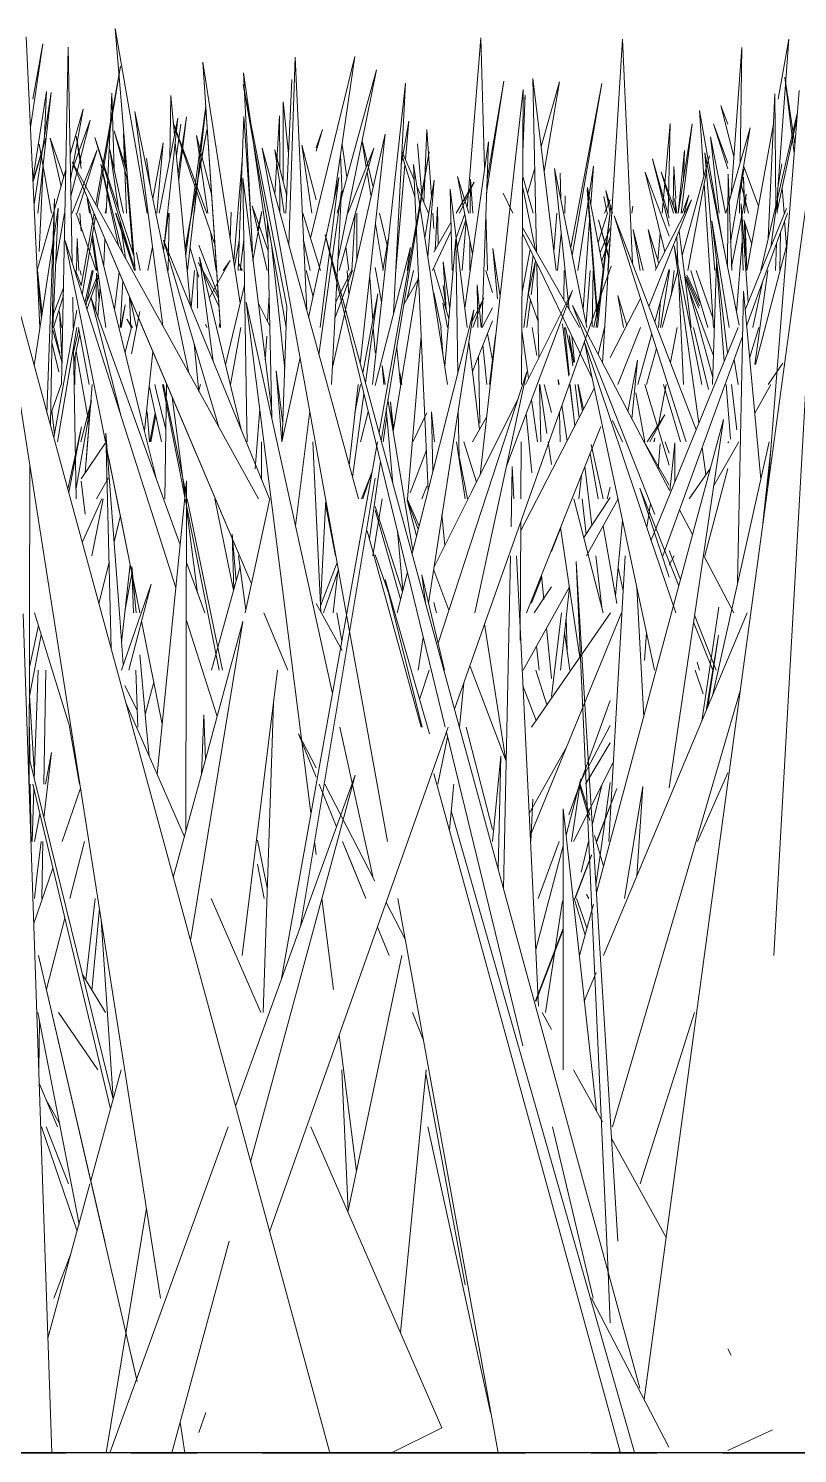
# Model space of a CAD drawing. Header units: millimetres. Extents: x -10020 to 20888, y -4665 to 12339.
# Drawn here: x 1360.2 to 1397.3, y 3048 to 3116.8 of the extents above; entities that cross this region are included whole.
import ezdxf

# ---------------------------------------------------------------- set-up
doc = ezdxf.new("R2010")
doc.units = ezdxf.units.MM
doc.linetypes.add('Grid Line 1_2_', pattern=[22.225, 12.7, -3.175, 3.175, -3.175])
doc.layers.add('G-IMPT', color=8, linetype='Continuous', lineweight=9)

# ---------------------------------------------------------------- blocks, each defined once
blk = doc.blocks.new('Grass Array - 25_dwg-V18-West')
at = {"layer": 'G-IMPT'}
for p in [(1367.763, 3106.206), (1367.769, 3106.132)]:
    blk.add_line(p, (1368.805, 3111.919), dxfattribs=at)
blk = doc.blocks.new('Grass Array - 25_dwg-V19-West')
at = {"layer": 'G-IMPT'}
for p, q in [((1365.93, 3107.901), (1364.381, 3116.831)), ((1365.353, 3105.142), (1364.381, 3116.831)), ((1360.746, 3102.383), (1360.089, 3116.428)), ((1361.795, 3099.624), (1362.115, 3115.928)), ((1362.299, 3105.501), (1362.115, 3115.928)), ((1387.923, 3100.667), (1388.886, 3116.317)), ((1389.366, 3105.484), (1388.886, 3116.317)), ((1368.612, 3115.196), (1370.423, 3103.566)), ((1368.612, 3115.196), (1369.407, 3103.251)), ((1369.465, 3102.383), (1368.612, 3115.196)), ((1372.771, 3106.353), (1373.078, 3115.448)), ((1373.642, 3103.181), (1373.078, 3115.448)), ((1373.822, 3106.7), (1375.952, 3115.482)), ((1374.964, 3108.627), (1375.952, 3115.482)), ((1363.442, 3108.335), (1364.641, 3115.006)), ((1363.505, 3108.221), (1364.641, 3115.006)), ((1377.003, 3114.84), (1375.098, 3107.901)), ((1377.003, 3114.84), (1375.143, 3105.617)), ((1370.561, 3114.119), (1372.638, 3102.389)), ((1370.561, 3114.119), (1372.667, 3103.392)), ((1372.667, 3103.392), (1370.561, 3114.119)), ((1372.916, 3114.365), (1372.631, 3107.901)), ((1377.112, 3102.407), (1378.398, 3114.186)), ((1377.828, 3103.055), (1378.398, 3114.186)), ((1382.781, 3102.168), (1384.094, 3113.884)), ((1384.016, 3099.624), (1384.094, 3113.884)), ((1385.68, 3105.142), (1384.559, 3114.409)), ((1384.741, 3106.013), (1384.559, 3114.409)), ((1386.387, 3106.247), (1387.888, 3114.165)), ((1386.464, 3105.866), (1387.888, 3114.165)), ((1389.94, 3050.579), (1398.577, 3114.378)), ((1395.906, 3094.647), (1397.421, 3113.84)), ((1367.024, 3110.538), (1367.07, 3113.585)), ((1367.248, 3111.681), (1367.07, 3113.585)), ((1384.077, 3110.856), (1384.187, 3113.605)), ((1384.164, 3113.419), (1384.187, 3113.605)), ((1395.925, 3106.692), (1396.254, 3113.681)), ((1396.293, 3108.268), (1396.254, 3113.681)), ((1365.338, 3112.817), (1366.683, 3102.464)), ((1365.338, 3112.817), (1367.703, 3101.327)), ((1366.506, 3107.901), (1367.41, 3112.505)), ((1366.723, 3106.09), (1367.41, 3112.505)), ((1367.422, 3109.829), (1367.824, 3112.564)), ((1367.45, 3109.538), (1367.824, 3112.564)), ((1393.788, 3106.185), (1392.609, 3112.875)), ((1392.814, 3109.683), (1392.609, 3112.875)), ((1395.563, 3105.142), (1397.332, 3112.716)), ((1396.365, 3108.005), (1397.319, 3112.55)), ((1368.814, 3107.901), (1367.196, 3112.241)), ((1369.198, 3106.391), (1367.198, 3112.217)), ((1367.763, 3106.206), (1368.805, 3111.919)), ((1367.769, 3106.132), (1368.805, 3111.919)), ((1374.891, 3100.532), (1377.427, 3111.72)), ((1376.223, 3100.624), (1377.427, 3111.72)), ((1391.585, 3107.901), (1392.26, 3112.222)), ((1391.725, 3107.901), (1392.26, 3112.222)), ((1393.883, 3107.901), (1395.063, 3112.037)), ((1394.113, 3106.499), (1395.063, 3112.037)), ((1362.733, 3110.316), (1362.489, 3111.634)), ((1362.733, 3110.072), (1362.489, 3111.634)), ((1368.024, 3103.418), (1367.283, 3111.316)), ((1374.534, 3099.929), (1371.481, 3111.055)), ((1377.536, 3077.552), (1371.481, 3111.055)), ((1375.2, 3105.142), (1376.877, 3111.043)), ((1375.613, 3107.901), (1376.877, 3111.043)), ((1381.264, 3103.32), (1382.41, 3111.362)), ((1382.092, 3102.383), (1382.41, 3111.362)), ((1362.31, 3110.385), (1371.297, 3094.106)), ((1362.31, 3110.385), (1367.128, 3099.029)), ((1370.961, 3089.997), (1362.31, 3110.385)), ((1366.094, 3109.143), (1365.902, 3110.541)), ((1372.097, 3110.962), (1372.669, 3108.758)), ((1372.097, 3110.962), (1372.547, 3107.901)), ((1372.547, 3107.901), (1372.097, 3110.962)), ((1377.127, 3097.308), (1379.551, 3110.868)), ((1377.73, 3099.9), (1379.551, 3110.868)), ((1391.136, 3107.271), (1390.344, 3110.54)), ((1391.136, 3107.658), (1390.344, 3110.54)), ((1391.765, 3105.861), (1393.085, 3110.67)), ((1394.517, 3102.5), (1392.868, 3110.828)), ((1393.341, 3105.142), (1392.868, 3110.828)), ((1364.731, 3106), (1363.68, 3110.281)), ((1364.543, 3106.341), (1363.68, 3110.281)), ((1373.727, 3102.87), (1375.179, 3109.625)), ((1374.28, 3102.383), (1375.179, 3109.625)), ((1380.439, 3099.624), (1378.794, 3110.255)), ((1379.294, 3099.088), (1378.794, 3110.255)), ((1381.459, 3107.901), (1380.922, 3109.678)), ((1381.636, 3105.931), (1380.922, 3109.678)), ((1384.576, 3107.901), (1384.071, 3109.68)), ((1387.171, 3102.383), (1385.611, 3110.066)), ((1386.306, 3103.259), (1385.611, 3110.066)), ((1389.984, 3109.894), (1391.136, 3106.794)), ((1389.984, 3109.894), (1390.933, 3106.044)), ((1389.984, 3109.894), (1390.933, 3106.044)), ((1391.356, 3107.901), (1390.753, 3109.904)), ((1391.463, 3107.901), (1390.753, 3109.904)), ((1391.329, 3108.28), (1391.363, 3110.169)), ((1391.46, 3108.618), (1391.363, 3110.169)), ((1392.043, 3105.142), (1392.944, 3109.92)), ((1393.963, 3105.3), (1393.991, 3109.789)), ((1394.163, 3105.142), (1393.991, 3109.789)), ((1361.096, 3098.241), (1358.164, 3109.035)), ((1366.573, 3055.48), (1358.164, 3109.035)), ((1371.941, 3098.33), (1370.542, 3109.61)), ((1370.728, 3098.508), (1370.542, 3109.61)), ((1374.224, 3101.058), (1375.315, 3108.969)), ((1374.836, 3099.624), (1375.315, 3108.969)), ((1379.341, 3106.722), (1379.796, 3109.5)), ((1379.485, 3105.792), (1379.796, 3109.5)), ((1381.379, 3102.383), (1380.558, 3109.069)), ((1380.659, 3105.142), (1380.558, 3109.069)), ((1380.851, 3107.901), (1381.717, 3109.413)), ((1381.007, 3107.901), (1381.717, 3109.413)), ((1384.684, 3106.114), (1384.068, 3109.135)), ((1388.413, 3107.901), (1388.085, 3109.007)), ((1388.286, 3107.901), (1388.085, 3109.007)), ((1393.284, 3102.383), (1392.836, 3109.348)), ((1396.694, 3107.901), (1396.601, 3109.131)), ((1361.084, 3098.241), (1361.444, 3108.6)), ((1361.249, 3097.68), (1361.444, 3108.6)), ((1365.675, 3097.875), (1363.035, 3108.609)), ((1363.137, 3107.901), (1363.035, 3108.609)), ((1371.765, 3106.091), (1370.999, 3108.268)), ((1371.725, 3105.142), (1370.999, 3108.268)), ((1383.584, 3107.901), (1383.117, 3108.872)), ((1386.11, 3107.901), (1386.122, 3108.739)), ((1388.324, 3108.254), (1387.613, 3102.383)), ((1387.613, 3102.383), (1388.324, 3108.254)), ((1388.324, 3108.254), (1387.686, 3102.383)), ((1389.342, 3107.901), (1389.384, 3108.252)), ((1390.167, 3103.399), (1392.225, 3108.548)), ((1390.467, 3105.142), (1392.225, 3108.548)), ((1391.421, 3108.618), (1391.51, 3107.901)), ((1391.421, 3108.618), (1391.453, 3107.901)), ((1391.763, 3107.901), (1392.1, 3108.776)), ((1391.865, 3107.901), (1392.1, 3108.776)), ((1394.157, 3105.327), (1394.857, 3108.829)), ((1394.964, 3103.592), (1394.625, 3108.361)), ((1394.713, 3105.142), (1394.625, 3108.361)), ((1394.783, 3107.901), (1394.857, 3108.829)), ((1396.057, 3106.267), (1396.383, 3108.637)), ((1396.362, 3107.901), (1396.383, 3108.637)), ((1361.362, 3102.383), (1361.627, 3108.152)), ((1361.411, 3106.726), (1361.627, 3108.152)), ((1362.733, 3104.39), (1363.364, 3107.901)), ((1362.791, 3103.962), (1363.426, 3107.754)), ((1363.899, 3107.901), (1363.965, 3108.193)), ((1363.904, 3107.901), (1363.965, 3108.193)), ((1365.314, 3105.142), (1364.398, 3107.901)), ((1365.347, 3105.214), (1364.414, 3107.901)), ((1366.942, 3105.142), (1366.984, 3107.901)), ((1371.038, 3105.609), (1371.469, 3107.982)), ((1371.254, 3107.075), (1371.469, 3107.982)), ((1373.449, 3107.901), (1374.307, 3105.142)), ((1375.813, 3105.142), (1375.967, 3107.839)), ((1376.056, 3105.671), (1376.059, 3107.901)), ((1391.921, 3097.01), (1388.488, 3107.771)), ((1392.452, 3097.445), (1388.488, 3107.771)), ((1396.817, 3108.127), (1394.818, 3103.235)), ((1396.854, 3107.901), (1394.887, 3102.489)), ((1363.934, 3102.383), (1363.282, 3106.895)), ((1371.949, 3097.984), (1371.733, 3107.5)), ((1380.322, 3083.07), (1374.519, 3106.876)), ((1374.519, 3106.876), (1377.446, 3096.144)), ((1379.71, 3105.142), (1380.61, 3107.056)), ((1379.775, 3106.021), (1380.599, 3107.461)), ((1387.419, 3099.933), (1384.056, 3106.922)), ((1386.803, 3102.383), (1384.057, 3107.217)), ((1385.748, 3105.142), (1385.933, 3106.917)), ((1389.887, 3105.142), (1389.411, 3107.11)), ((1389.749, 3105.142), (1389.411, 3107.11)), ((1390.128, 3107.113), (1390.64, 3105.478)), ((1390.128, 3107.113), (1390.507, 3105.22)), ((1391.619, 3107.032), (1392.198, 3102.383)), ((1394.034, 3102.383), (1393.203, 3107.531)), ((1393.967, 3101.153), (1393.203, 3107.531)), ((1396.482, 3105.142), (1396.519, 3106.98)), ((1396.816, 3106.303), (1396.722, 3107.538)), ((1360.472, 3100.541), (1361.37, 3106.457)), ((1361.958, 3106.57), (1367.313, 3089.809)), ((1361.958, 3106.57), (1363.909, 3096.865)), ((1363.909, 3096.865), (1361.958, 3106.57)), ((1363.502, 3105.142), (1363.254, 3106.728)), ((1365.964, 3105.142), (1366.187, 3106.28)), ((1369.388, 3097.565), (1366.72, 3106.602)), ((1370.937, 3096.308), (1366.72, 3106.602)), ((1372.57, 3100.389), (1371.93, 3106.388)), ((1373.484, 3106.603), (1373.799, 3105.142)), ((1375.523, 3106.276), (1375.668, 3105.142)), ((1375.668, 3105.142), (1375.523, 3106.276)), ((1376.935, 3099.579), (1378.649, 3106.25)), ((1378.493, 3105.142), (1378.649, 3106.25)), ((1380.298, 3100.537), (1380.841, 3106.671)), ((1380.932, 3100.182), (1380.841, 3106.671)), ((1392.719, 3099.624), (1391.392, 3106.335)), ((1392.578, 3097.753), (1391.392, 3106.335)), ((1391.505, 3106.748), (1391.563, 3105.466)), ((1394.397, 3103.109), (1394.674, 3106.556)), ((1395.305, 3100.602), (1396.817, 3106.308)), ((1396.284, 3105.142), (1396.32, 3106.433)), ((1365.581, 3105.142), (1365.411, 3105.999)), ((1365.588, 3105.142), (1365.411, 3105.999)), ((1370.466, 3097.459), (1368.461, 3105.785)), ((1369.119, 3100.747), (1368.461, 3105.785)), ((1368.931, 3103.833), (1369.933, 3105.622)), ((1369.605, 3105.142), (1369.933, 3105.622)), ((1393.24, 3099.624), (1393.434, 3105.523)), ((1393.806, 3100.758), (1393.434, 3105.523)), ((1360.618, 3105.142), (1360.818, 3102.819)), ((1360.634, 3105.142), (1360.849, 3103.029)), ((1362.916, 3103.57), (1363.273, 3105.142)), ((1362.959, 3103.436), (1363.32, 3105.142)), ((1362.984, 3103.557), (1363.535, 3104.928)), ((1363.018, 3103.25), (1363.555, 3104.801)), ((1370.518, 3105.142), (1370.365, 3105.453)), ((1370.484, 3105.142), (1370.365, 3105.453)), ((1373.606, 3105.142), (1373.939, 3103.857)), ((1375.014, 3102.87), (1375.843, 3105.142)), ((1375.04, 3103.605), (1375.804, 3105.142)), ((1375.593, 3105.142), (1375.673, 3103.982)), ((1377.245, 3103.623), (1376.935, 3105.288)), ((1377.807, 3097.351), (1379.036, 3104.859)), ((1380.498, 3102.8), (1379.775, 3105.21)), ((1388.336, 3105.341), (1380.772, 3083.941)), ((1382.615, 3104.076), (1382.293, 3105.142)), ((1384.851, 3100.936), (1384.753, 3105.473)), ((1386.051, 3103.707), (1386.072, 3105.142)), ((1390.451, 3102.658), (1391.136, 3105.199)), ((1390.722, 3102.383), (1391.154, 3105.142)), ((1390.81, 3102.383), (1391.567, 3105.142)), ((1391.232, 3103.92), (1391.383, 3105.142)), ((1391.588, 3104.911), (1391.827, 3099.624)), ((1393.251, 3099.962), (1391.877, 3104.963)), ((1393.016, 3102.383), (1392.186, 3105.142)), ((1393.253, 3102.853), (1392.442, 3105.142)), ((1395.278, 3100.602), (1395.902, 3105.142)), ((1363.653, 3104.326), (1363.54, 3102.917)), ((1363.54, 3102.917), (1363.653, 3104.326)), ((1369.715, 3100.577), (1370.629, 3104.435)), ((1376.824, 3102.724), (1376.676, 3104.796)), ((1378.327, 3103.493), (1379.007, 3104.68)), ((1382.065, 3102.383), (1381.863, 3104.452)), ((1381.905, 3102.383), (1381.863, 3104.452)), ((1383.288, 3095.681), (1386.465, 3104.163)), ((1384.195, 3099.624), (1386.465, 3104.163)), ((1392.574, 3103.313), (1391.963, 3104.719)), ((1392.046, 3104.345), (1393.285, 3101.012)), ((1394.449, 3090.035), (1394.733, 3104.145)), ((1395.575, 3095.06), (1394.733, 3104.145)), ((1395.184, 3102.383), (1395.644, 3104.571)), ((1362.328, 3103.855), (1362.354, 3102.383)), ((1366.733, 3094.06), (1363.202, 3103.854)), ((1364.651, 3098.141), (1363.202, 3103.854)), ((1365.409, 3102.383), (1365.093, 3103.825)), ((1372.88, 3093.751), (1370.71, 3103.614)), ((1373.84, 3078.924), (1370.71, 3103.614)), ((1371.847, 3102.453), (1371.29, 3103.581)), ((1376.339, 3100.199), (1377.07, 3104.008)), ((1376.474, 3099.703), (1377.07, 3104.008)), ((1380.136, 3102.383), (1379.775, 3104.059)), ((1380.433, 3102.383), (1380.209, 3103.553)), ((1381.613, 3102.644), (1382.194, 3103.819)), ((1381.652, 3102.383), (1382.194, 3103.819)), ((1391.136, 3094.546), (1386.466, 3103.443)), ((1390.453, 3093.339), (1386.466, 3103.443)), ((1387.497, 3102.383), (1387.778, 3103.762)), ((1388.296, 3100.935), (1389.762, 3103.777)), ((1389.095, 3102.484), (1388.657, 3103.935)), ((1388.943, 3102.383), (1388.657, 3103.935)), ((1390.626, 3102.383), (1390.724, 3103.672)), ((1362.524, 3103.228), (1361.416, 3097.065)), ((1361.815, 3100.652), (1361.685, 3103.153)), ((1361.784, 3102.383), (1361.685, 3103.153)), ((1365.171, 3101.107), (1365.573, 3103.155)), ((1369.465, 3102.383), (1369.407, 3103.251)), ((1372.671, 3103.392), (1372.454, 3096.947)), ((1378.723, 3091.456), (1381.704, 3103.231)), ((1380.183, 3093.353), (1381.704, 3103.231)), ((1382.111, 3102.383), (1382.615, 3103.325)), ((1361.602, 3096.865), (1362.526, 3102.383)), ((1362.375, 3101.188), (1362.63, 3102.31)), ((1362.383, 3100.717), (1362.672, 3102.081)), ((1362.616, 3102.383), (1363.123, 3099.624)), ((1363.123, 3099.624), (1362.616, 3102.383)), ((1365.166, 3102.383), (1364.859, 3101.195)), ((1368.811, 3102.383), (1368.751, 3102.523)), ((1368.822, 3102.383), (1368.751, 3102.523)), ((1369.953, 3099.624), (1370.453, 3102.383)), ((1377.112, 3102.407), (1376.808, 3099.624)), ((1376.935, 3101.172), (1376.848, 3102.383)), ((1381.64, 3100.255), (1382.615, 3102.706)), ((1382.781, 3102.168), (1382.006, 3095.247)), ((1382.613, 3100.806), (1382.369, 3102.086)), ((1384.353, 3099.94), (1384.03, 3102.229)), ((1385.992, 3102.558), (1386.298, 3100.031)), ((1386.319, 3100.088), (1386.079, 3102.383)), ((1386.412, 3101.147), (1386.142, 3102.383)), ((1387.712, 3101.07), (1388.017, 3102.383)), ((1388.658, 3099.624), (1389.76, 3102.383)), ((1389.633, 3099.624), (1390.299, 3102.094)), ((1391.204, 3100.696), (1391.522, 3102.383)), ((1393.045, 3099.392), (1392.32, 3102.383)), ((1394.47, 3102.383), (1393.384, 3099.726)), ((1395.479, 3102.383), (1395.043, 3100.954)), ((1397.917, 3102.642), (1396.195, 3072.034)), ((1362.371, 3101.454), (1362.5, 3094.106)), ((1368.194, 3101.607), (1368.414, 3099.273)), ((1378.885, 3098.643), (1379.165, 3101.978)), ((1381.984, 3097.459), (1381.465, 3101.682)), ((1382.335, 3099.624), (1382.148, 3101.532)), ((1382.758, 3101.99), (1382.467, 3099.624)), ((1386.545, 3100.675), (1386.309, 3102)), ((1386.487, 3100.525), (1386.309, 3102)), ((1386.564, 3100.726), (1386.437, 3101.973)), ((1390.231, 3092.242), (1387.048, 3101.669)), ((1390.433, 3085.829), (1387.048, 3101.669)), ((1390.052, 3099.624), (1390.531, 3101.368)), ((1394.689, 3101.944), (1390.838, 3091.347)), ((1365.791, 3097.402), (1366.2, 3101.216)), ((1367.936, 3100.194), (1367.703, 3101.327)), ((1372.437, 3096.865), (1373.311, 3100.931)), ((1381.998, 3097.762), (1381.933, 3100.991)), ((1389.152, 3098.327), (1389.608, 3100.804)), ((1389.344, 3097.961), (1389.608, 3100.804)), ((1394.48, 3099.624), (1394.285, 3100.832)), ((1372.481, 3097.752), (1372.155, 3100.288)), ((1372.438, 3096.87), (1372.155, 3100.288)), ((1377.275, 3100.548), (1377.36, 3099.624)), ((1377.275, 3100.548), (1377.429, 3099.624)), ((1377.429, 3099.624), (1377.275, 3100.548)), ((1381.268, 3091.069), (1384.271, 3100.233)), ((1381.755, 3088.588), (1384.271, 3100.233)), ((1395.924, 3099.624), (1396.636, 3100.655)), ((1361.257, 3098.155), (1361.765, 3099.624)), ((1362.931, 3095.365), (1363.275, 3099.624)), ((1363.275, 3099.624), (1362.976, 3095.915)), ((1366.617, 3096.865), (1366.024, 3099.574)), ((1366.416, 3099.136), (1366.296, 3099.624)), ((1367.487, 3095.504), (1366.672, 3099.624)), ((1367.781, 3094.48), (1366.723, 3099.624)), ((1366.776, 3094.106), (1366.859, 3099.624)), ((1374.534, 3099.929), (1376.132, 3094.106)), ((1375.691, 3095.715), (1376.115, 3099.624)), ((1375.966, 3098.258), (1376.229, 3099.624)), ((1377.73, 3099.9), (1377.235, 3096.914)), ((1383.977, 3092.566), (1387.524, 3099.44)), ((1384.939, 3096.865), (1384.88, 3099.624)), ((1385.235, 3097.263), (1384.889, 3099.624)), ((1385.456, 3098.279), (1385.108, 3099.624)), ((1385.786, 3099.867), (1385.821, 3099.624)), ((1385.786, 3099.867), (1385.794, 3099.624)), ((1385.786, 3099.867), (1385.794, 3099.624)), ((1386.347, 3099.624), (1386.506, 3098.307)), ((1386.579, 3097.608), (1386.368, 3099.624)), ((1386.789, 3098.016), (1386.596, 3099.624)), ((1386.959, 3098.345), (1386.732, 3099.624)), ((1387.005, 3098.434), (1386.745, 3099.624)), ((1391.136, 3095.732), (1389.96, 3099.624)), ((1390.261, 3092.081), (1393.384, 3099.726)), ((1390.601, 3097.501), (1391.002, 3099.624)), ((1391.272, 3098.278), (1390.872, 3099.624)), ((1394.101, 3096.985), (1393.894, 3099.624)), ((1394.412, 3097.436), (1394.15, 3099.624)), ((1395.279, 3098.248), (1396.055, 3099.624)), ((1362.491, 3094.618), (1363.244, 3098.855)), ((1362.715, 3096.865), (1363.244, 3098.855)), ((1366.416, 3099.136), (1366.827, 3097.462)), ((1370.961, 3089.997), (1367.128, 3099.029)), ((1367.13, 3099.024), (1367.755, 3094.218)), ((1375.845, 3095.154), (1376.399, 3099.161)), ((1377.549, 3098.9), (1378.762, 3091.612)), ((1378.762, 3091.612), (1377.549, 3098.9)), ((1377.831, 3097.499), (1377.675, 3098.797)), ((1377.758, 3097.647), (1377.675, 3098.797)), ((1378.885, 3098.643), (1378.505, 3094.106)), ((1379.294, 3099.088), (1379.499, 3094.521)), ((1381.591, 3094.418), (1383.839, 3098.913)), ((1384.786, 3096.865), (1384.498, 3098.911)), ((1385.964, 3098.629), (1386.213, 3096.898)), ((1389.961, 3096.865), (1389.526, 3099.226)), ((1361.096, 3098.241), (1374.744, 3048)), ((1361.326, 3098.353), (1361.442, 3097.21)), ((1366.042, 3096.865), (1365.922, 3098.304)), ((1366.312, 3098.259), (1366.058, 3096.865)), ((1366.11, 3096.865), (1366.338, 3098.139)), ((1370.728, 3098.508), (1370.756, 3096.865)), ((1371.139, 3095.552), (1371.363, 3098.46)), ((1373.09, 3092.799), (1373.778, 3098.342)), ((1376.237, 3096.865), (1376.608, 3098.307)), ((1377.325, 3096.865), (1377.5, 3098.105)), ((1377.468, 3098.453), (1377.801, 3094.836)), ((1378.755, 3096.865), (1379.443, 3098.256)), ((1379.802, 3096.865), (1379.657, 3098.301)), ((1379.732, 3095.441), (1379.657, 3098.301)), ((1380.99, 3096.074), (1380.957, 3098.383)), ((1381.649, 3096.865), (1382.32, 3098.057)), ((1384.506, 3095.366), (1384.235, 3098.21)), ((1385.838, 3098.272), (1385.884, 3096.865)), ((1385.838, 3098.272), (1385.884, 3096.865)), ((1390.079, 3096.865), (1390.936, 3098.165)), ((1390.214, 3096.865), (1390.936, 3098.165)), ((1391.136, 3080.131), (1393.766, 3097.931)), ((1391.272, 3098.278), (1391.691, 3096.865)), ((1391.419, 3089.187), (1393.766, 3097.931)), ((1362.747, 3097.582), (1362.095, 3094.563)), ((1362.095, 3094.563), (1362.747, 3097.582)), ((1362.747, 3097.582), (1362.136, 3094.413)), ((1364.605, 3088.347), (1363.935, 3097.278)), ((1364.184, 3086.873), (1363.935, 3097.278)), ((1365.675, 3097.875), (1366.356, 3095.105)), ((1387.845, 3097.592), (1384.246, 3088.588)), ((1388.402, 3097.891), (1388.895, 3096.865)), ((1362.733, 3095.074), (1363.92, 3096.813)), ((1371.456, 3095.042), (1371.452, 3096.865)), ((1372.395, 3070.841), (1377.048, 3096.865)), ((1374.31, 3088.649), (1373.932, 3096.865)), ((1381.293, 3094.106), (1380.866, 3096.865)), ((1381.835, 3094.908), (1381.217, 3096.865)), ((1383.985, 3094.106), (1384, 3096.865)), ((1385.456, 3095.756), (1385.293, 3096.865)), ((1387.95, 3094.106), (1387.377, 3096.729)), ((1391.136, 3094.756), (1389.938, 3096.865)), ((1390.402, 3096.865), (1390.451, 3097.038)), ((1390.422, 3096.865), (1390.451, 3097.038)), ((1390.615, 3095.54), (1390.702, 3096.763)), ((1390.953, 3096.865), (1391.136, 3096.308)), ((1391.177, 3094.468), (1391.424, 3096.803)), ((1391.415, 3094.906), (1391.424, 3096.803)), ((1391.921, 3097.01), (1391.967, 3096.865)), ((1392.921, 3095.276), (1392.74, 3096.582)), ((1393.229, 3084.592), (1395.979, 3096.865)), ((1393.291, 3094.719), (1394.501, 3096.865)), ((1393.977, 3096.805), (1394.018, 3096.865)), ((1365.573, 3088.588), (1363.999, 3096.416)), ((1365.573, 3088.588), (1364.073, 3096.049)), ((1370.937, 3096.308), (1371.84, 3094.106)), ((1376.663, 3092.173), (1377.191, 3095.914)), ((1388.189, 3056.737), (1377.446, 3096.144)), ((1378.639, 3094.398), (1379.413, 3096.448)), ((1381.4, 3094.106), (1381.008, 3096.074)), ((1387.713, 3094.106), (1387.325, 3096.29)), ((1395.672, 3092.921), (1396.052, 3096.495)), ((1360.233, 3080.311), (1360.251, 3095.744)), ((1367.487, 3095.504), (1367.75, 3094.172)), ((1376.284, 3094.106), (1376.774, 3095.38)), ((1376.337, 3094.106), (1376.774, 3095.38)), ((1383.503, 3092.753), (1383.564, 3095.66)), ((1383.64, 3094.106), (1383.564, 3095.66)), ((1386.911, 3095.255), (1386.786, 3094.106)), ((1387.414, 3092.824), (1387.073, 3095.66)), ((1392.113, 3094.106), (1393.138, 3095.59)), ((1393.977, 3095.569), (1392.858, 3091.347)), ((1362.939, 3093.355), (1362.733, 3094.962)), ((1364.052, 3095.12), (1363.484, 3094.106)), ((1366.407, 3080.781), (1367.831, 3094.98)), ((1367.817, 3086.706), (1367.831, 3094.98)), ((1376.935, 3095.107), (1373.339, 3073.449)), ((1379.435, 3094.712), (1379.194, 3094.106)), ((1388.296, 3094.665), (1388.145, 3094.106)), ((1391.136, 3090.319), (1389.722, 3094.616)), ((1391.612, 3089.904), (1389.722, 3094.616)), ((1362.792, 3092), (1363.743, 3094.106)), ((1363.795, 3094.106), (1363.253, 3091.347)), ((1366.733, 3094.06), (1367.52, 3091.877)), ((1367.763, 3094.106), (1369.4, 3085.829)), ((1369.561, 3085.829), (1367.858, 3094.106)), ((1370.098, 3089.692), (1369.19, 3094.106)), ((1370.658, 3088.588), (1371.844, 3094.106)), ((1374.551, 3094.065), (1374.293, 3089.023)), ((1375.031, 3091.347), (1374.54, 3093.848)), ((1376.824, 3091.347), (1377.276, 3094.106)), ((1379.06, 3092.786), (1378.488, 3094.106)), ((1379.023, 3092.643), (1378.494, 3094.043)), ((1378.941, 3092.318), (1378.494, 3094.043)), ((1381.591, 3094.418), (1379.775, 3090.788)), ((1387.04, 3092.154), (1386.535, 3094.106)), ((1387.126, 3092.386), (1386.946, 3094.106)), ((1387.021, 3092.227), (1388.296, 3094.161)), ((1387.149, 3091.347), (1388.681, 3094.106)), ((1390.065, 3092.734), (1390.244, 3093.868)), ((1364.328, 3092.034), (1364.624, 3093.234)), ((1364.329, 3092.024), (1364.624, 3093.234)), ((1367.829, 3093.649), (1368.363, 3089.539)), ((1372.88, 3093.751), (1374.873, 3084.698)), ((1376.935, 3093.733), (1378.255, 3089.607)), ((1378.255, 3089.607), (1376.935, 3093.733)), ((1376.935, 3093.563), (1378.168, 3089.263)), ((1380.183, 3093.353), (1379.522, 3089.066)), ((1380.308, 3091.855), (1380.157, 3093.353)), ((1392.275, 3092.377), (1391.647, 3093.573)), ((1376.557, 3092.56), (1379.161, 3083.07)), ((1378.013, 3092.544), (1378.276, 3089.69)), ((1383.948, 3087.264), (1383.979, 3093.015)), ((1385.456, 3091.555), (1385.902, 3092.711)), ((1386.82, 3086.443), (1385.9, 3092.724)), ((1388.614, 3089.04), (1387.948, 3092.786)), ((1388.548, 3089.409), (1388.888, 3093.059)), ((1370.219, 3090.133), (1370.035, 3092.393)), ((1370.107, 3089.724), (1370.035, 3092.393)), ((1387.04, 3092.154), (1387.962, 3088.588)), ((1390.231, 3092.242), (1391.464, 3088.588)), ((1363.593, 3089.051), (1364.084, 3091.044)), ((1367.824, 3091.033), (1368.706, 3088.588)), ((1370.688, 3088.727), (1370.346, 3091.347)), ((1374.297, 3088.941), (1375.1, 3091.029)), ((1377.609, 3089.482), (1376.935, 3091.399)), ((1381.268, 3091.069), (1379.979, 3087.136)), ((1383.135, 3075.274), (1383.474, 3091.347)), ((1383.972, 3087.264), (1383.774, 3091.347)), ((1388.189, 3056.737), (1386.647, 3091.077)), ((1387.12, 3083.391), (1386.647, 3091.077)), ((1387.592, 3091.347), (1387.892, 3088.858)), ((1388.22, 3077.552), (1389.019, 3091.347)), ((1391.136, 3091.607), (1391.691, 3090.201)), ((1391.136, 3090.893), (1391.392, 3091.347)), ((1394.264, 3088.588), (1392.816, 3091.347)), ((1363.598, 3089.031), (1364.085, 3091.023)), ((1364.694, 3087.161), (1365.099, 3090.945)), ((1364.855, 3088.662), (1365.19, 3090.496)), ((1365.389, 3088.588), (1365.185, 3090.829)), ((1365.27, 3088.588), (1365.185, 3090.829)), ((1369.037, 3085.829), (1370.412, 3090.837)), ((1374.442, 3088.588), (1375.162, 3090.685)), ((1374.918, 3088.588), (1375.137, 3090.613)), ((1377.997, 3088.588), (1378.496, 3090.56)), ((1380.288, 3085.829), (1379.201, 3090.423)), ((1379.366, 3089.098), (1379.201, 3090.423)), ((1380.502, 3088.731), (1379.775, 3090.654)), ((1384.491, 3089.055), (1384.986, 3090.339)), ((1385.091, 3089.244), (1384.978, 3090.42)), ((1388.676, 3090.785), (1388.921, 3089.662)), ((1364.68, 3085.829), (1366.119, 3089.986)), ((1365.044, 3085.829), (1366.119, 3089.986)), ((1377.43, 3090.198), (1379.217, 3083.07)), ((1377.43, 3090.198), (1379.557, 3082.749)), ((1384.084, 3085.829), (1386.32, 3089.855)), ((1385.188, 3089.447), (1385.456, 3089.852)), ((1386.323, 3089.838), (1385.887, 3085.829)), ((1389.723, 3087.123), (1389.58, 3089.819)), ((1374.094, 3089.04), (1375.348, 3086.769)), ((1379.906, 3088.588), (1379.775, 3089.095)), ((1385.188, 3089.447), (1384.622, 3088.588)), ((1391.419, 3089.187), (1388.296, 3077.552)), ((1361.324, 3048), (1359.929, 3088.545)), ((1360.486, 3088.588), (1362.195, 3083.07)), ((1364.605, 3088.347), (1364.774, 3086.099)), ((1372.729, 3085.829), (1371.559, 3088.588)), ((1372.729, 3085.829), (1371.559, 3088.588)), ((1375.081, 3088.588), (1375.323, 3087.219)), ((1384.478, 3077.927), (1388.834, 3088.588)), ((1388.302, 3088.588), (1384.491, 3083.07)), ((1385.456, 3084.551), (1385.944, 3088.588)), ((1385.456, 3084.551), (1385.944, 3088.588)), ((1386.213, 3086.743), (1386.161, 3088.351)), ((1386.161, 3088.351), (1386.213, 3086.743)), ((1387.964, 3072.034), (1394.904, 3088.588)), ((1392.37, 3088.481), (1393.416, 3085.829)), ((1393.548, 3088.863), (1392.715, 3083.365)), ((1360.24, 3085.969), (1360.674, 3087.98)), ((1360.24, 3085.969), (1360.674, 3087.98)), ((1366.652, 3083.223), (1365.654, 3088.188)), ((1366.652, 3083.223), (1365.654, 3088.188)), ((1367.819, 3088.224), (1369.303, 3083.579)), ((1368.018, 3072.759), (1370.554, 3088.178)), ((1368.625, 3081.085), (1370.554, 3088.178)), ((1383.25, 3081.46), (1382.228, 3088.061)), ((1385.456, 3085.419), (1385.221, 3087.876)), ((1386.085, 3087.653), (1386.342, 3085.829)), ((1389.951, 3086.29), (1390.047, 3087.631)), ((1393.246, 3085.829), (1392.319, 3088.139)), ((1360.811, 3087.537), (1360.238, 3084.562)), ((1379.266, 3087.401), (1379.024, 3085.829)), ((1383.972, 3087.264), (1384.83, 3069.593)), ((1384.858, 3085.829), (1384.727, 3086.986)), ((1389.723, 3087.123), (1389.911, 3083.57)), ((1392.925, 3083.866), (1393.533, 3087.512)), ((1393.012, 3084.075), (1393.533, 3087.512)), ((1365.885, 3083.144), (1365.573, 3086.568)), ((1367.817, 3086.706), (1367.801, 3078.056)), ((1392.49, 3086.208), (1392.615, 3085.829)), ((1360.653, 3085.829), (1360.47, 3080.57)), ((1360.938, 3080.311), (1361.036, 3085.829)), ((1365.48, 3083.07), (1365.375, 3085.829)), ((1370.511, 3072.034), (1372.224, 3085.829)), ((1379.551, 3085.829), (1379.084, 3084.404)), ((1381.534, 3086), (1383.264, 3081.421)), ((1385.233, 3084.145), (1384.701, 3085.829)), ((1392.396, 3085.829), (1392.782, 3084.684)), ((1365.449, 3083.879), (1364.852, 3085.087)), ((1365.836, 3083.679), (1366.244, 3085.252)), ((1381.013, 3083.07), (1381.222, 3085.214)), ((1384.079, 3085.071), (1384.714, 3083.394)), ((1384.714, 3083.394), (1384.079, 3085.071)), ((1360.246, 3084.601), (1360.477, 3080.774)), ((1367.722, 3077.764), (1364.9, 3084.238)), ((1372.026, 3084.234), (1371.522, 3069.275)), ((1388.296, 3084.352), (1386.291, 3078.836)), ((1394.577, 3084.826), (1388.407, 3063.757)), ((1368.543, 3080.783), (1368.658, 3083.672)), ((1368.742, 3081.514), (1368.658, 3083.672)), ((1360.264, 3081.41), (1360.241, 3083.07)), ((1362.664, 3080.311), (1362.179, 3083.07)), ((1365.885, 3083.144), (1366.019, 3081.671)), ((1380.464, 3083.07), (1371.842, 3058.68)), ((1375.231, 3083.07), (1376.82, 3075.848)), ((1384.075, 3067.677), (1380.38, 3082.832)), ((1382.615, 3078.121), (1381.334, 3083.07)), ((1386.89, 3080.485), (1388.296, 3083.15)), ((1387.12, 3083.391), (1388.665, 3058.239)), ((1373.241, 3082.742), (1374.094, 3081.098)), ((1373.241, 3082.742), (1374.094, 3080.651)), ((1374.094, 3080.651), (1373.241, 3082.742)), ((1379.963, 3080.311), (1380.44, 3082.586)), ((1384.379, 3078.898), (1386.183, 3082.101)), ((1387.102, 3080.311), (1388.296, 3082.307)), ((1364.276, 3065.094), (1360.235, 3081.528)), ((1360.934, 3078.683), (1361.305, 3081.853)), ((1361.011, 3080.311), (1361.305, 3081.853)), ((1382.606, 3077.552), (1383.014, 3081.666)), ((1382.878, 3076.217), (1383.014, 3081.666)), ((1368.625, 3081.085), (1367.19, 3075.808)), ((1370.193, 3064.754), (1375.98, 3080.749)), ((1374.381, 3074.842), (1375.98, 3080.749)), ((1379.775, 3080.833), (1388.773, 3048.047)), ((1388.439, 3081.358), (1386.527, 3077.552)), ((1392.517, 3077.552), (1393.977, 3080.871)), ((1360.316, 3077.552), (1360.279, 3080.311)), ((1360.453, 3080.079), (1360.366, 3077.552)), ((1364.149, 3064.629), (1360.397, 3080.311)), ((1361.816, 3077.552), (1362.705, 3080.12)), ((1374.233, 3080.311), (1375.075, 3078.248)), ((1375.075, 3078.248), (1374.233, 3080.311)), ((1374.503, 3080.311), (1376.931, 3075.635)), ((1380.732, 3080.19), (1380.527, 3078.091)), ((1380.732, 3080.19), (1380.744, 3080.311)), ((1386.162, 3077.854), (1386.881, 3080.57)), ((1386.422, 3077.552), (1386.881, 3080.57)), ((1387.318, 3078.565), (1386.811, 3080.267)), ((1387.307, 3078.824), (1386.847, 3080.311)), ((1387.43, 3078.333), (1387.891, 3080.267)), ((1387.638, 3077.552), (1388.619, 3080.114)), ((1387.646, 3077.552), (1388.619, 3080.114)), ((1387.918, 3077.667), (1388.296, 3080.392)), ((1388.984, 3074.793), (1389.874, 3080.204)), ((1389.573, 3075.871), (1389.874, 3080.204)), ((1384.458, 3077.552), (1384.562, 3079.589)), ((1360.484, 3077.552), (1360.739, 3078.886)), ((1389.475, 3048.015), (1380.619, 3079.029)), ((1386.631, 3073.589), (1386.023, 3079.122)), ((1386.025, 3066.516), (1386.023, 3079.122)), ((1360.603, 3075.851), (1360.802, 3077.552)), ((1360.839, 3074.793), (1360.888, 3077.552)), ((1362.904, 3077.552), (1362.191, 3074.793)), ((1371.726, 3075.31), (1371.254, 3077.603)), ((1374.094, 3076.922), (1374.014, 3077.552)), ((1375.359, 3077.552), (1375.823, 3076.416)), ((1376.485, 3074.793), (1375.359, 3077.552)), ((1384.698, 3072.32), (1386.023, 3077.328)), ((1385.824, 3077.552), (1384.822, 3074.793)), ((1386.89, 3076.065), (1387.244, 3077.552)), ((1387.533, 3077.84), (1387.975, 3076.355)), ((1387.918, 3077.667), (1387.608, 3075.437)), ((1388.296, 3077.551), (1387.631, 3075.073)), ((1386.582, 3074.793), (1387.386, 3076.895)), ((1386.598, 3074.793), (1387.387, 3076.871)), ((1360.444, 3073.588), (1361.368, 3076.257)), ((1371.254, 3076.456), (1371.583, 3074.793)), ((1376.485, 3074.793), (1375.823, 3076.416)), ((1360.603, 3075.851), (1360.479, 3074.793)), ((1362.959, 3070.847), (1363.413, 3074.793)), ((1371.423, 3069.275), (1369.017, 3074.793)), ((1374.381, 3074.842), (1370.922, 3062.069)), ((1374.921, 3070.401), (1374.364, 3074.793)), ((1377.469, 3074.598), (1378.39, 3072.824)), ((1382.877, 3048), (1378.034, 3074.793)), ((1385.984, 3074.671), (1385.165, 3069.275)), ((1387.078, 3073.013), (1386.549, 3074.793)), ((1387.173, 3073.369), (1386.672, 3074.793)), ((1387.484, 3074.525), (1386.815, 3072.034)), ((1387.252, 3074.793), (1387.155, 3074.989)), ((1387.263, 3074.793), (1387.155, 3074.989)), ((1361.945, 3073.842), (1361.056, 3070.402)), ((1363.261, 3070.35), (1363.62, 3074.291)), ((1364.286, 3065.133), (1363.702, 3073.765)), ((1364.286, 3065.133), (1363.702, 3073.765)), ((1377.611, 3072.034), (1377.049, 3073.411)), ((1377.611, 3072.034), (1377.049, 3073.411)), ((1386.024, 3073.336), (1384.689, 3069.85)), ((1384.708, 3069.816), (1386.024, 3073.281)), ((1386.631, 3073.589), (1387.627, 3064.528)), ((1363.876, 3058.239), (1360.677, 3072.034)), ((1365.45, 3051.451), (1360.677, 3072.034)), ((1375.626, 3059.632), (1378.227, 3072.034)), ((1362.795, 3071.116), (1363.915, 3069.275)), ((1387.043, 3069.837), (1387.62, 3071.212)), ((1360.645, 3069.275), (1362.634, 3059.058)), ((1361.638, 3069.275), (1363.549, 3066.516)), ((1379.265, 3067.982), (1378.738, 3069.275)), ((1379.265, 3067.982), (1378.738, 3069.275)), ((1385.006, 3069.275), (1385.456, 3068.461)), ((1392.366, 3069.275), (1389.744, 3060.998)), ((1360.69, 3066.516), (1360.732, 3068.83)), ((1376.038, 3061.594), (1375.202, 3068.185)), ((1364.663, 3066.516), (1363.202, 3061.146)), ((1375.642, 3059.706), (1375.329, 3066.516)), ((1379.399, 3066.516), (1378.161, 3053.817)), ((1379.382, 3066.341), (1381.295, 3056.127)), ((1386.529, 3066.516), (1387.916, 3064.005)), ((1361.598, 3063.757), (1360.709, 3065.87)), ((1361.687, 3063.924), (1361.035, 3065.096)), ((1360.828, 3063.757), (1362.54, 3058.712)), ((1361.044, 3063.757), (1362.128, 3060.998)), ((1364.13, 3048), (1369.832, 3063.757)), ((1380.168, 3049.214), (1373.828, 3063.757)), ((1379.481, 3063.757), (1382.517, 3049.962)), ((1385.512, 3063.757), (1387.47, 3055.48)), ((1388.36, 3063.2), (1391.001, 3058.416)), ((1363.162, 3060.998), (1361.134, 3053.541)), ((1363.946, 3048), (1365.891, 3059.826)), ((1369.885, 3058.239), (1367.112, 3048)), ((1362.242, 3057.614), (1361.42, 3055.48)), ((1388.189, 3056.737), (1389.722, 3051.129)), ((1388.189, 3056.737), (1388.296, 3054.293)), ((1387.396, 3055.48), (1391.133, 3048.282)), ((1365.45, 3051.451), (1365.156, 3052.721)), ((1393.977, 3053.027), (1394.145, 3052.721)), ((1368.761, 3049.962), (1368.414, 3048.98)), ((1367.748, 3048), (1367.515, 3049.486)), ((1380.168, 3049.214), (1377.729, 3048)), ((1393.977, 3048.118), (1396.133, 3049.121)), ((1388.296, 3047.973), (1388.773, 3048.047))]:
    blk.add_line(p, q, dxfattribs=at)
blk = doc.blocks.new('Grass Array - Grass Array-439229-West')
for name in ['Grass Array - 25_dwg-V19-West', 'Grass Array - 25_dwg-V18-West']:
    blk.add_blockref(name, (0, 0))
blk = doc.blocks.new('Grass Array - Grass Array-V20-West')
blk.add_blockref('Grass Array - 25_dwg-V18-West', (0, 0))
blk.add_blockref('Grass Array - 25_dwg-V18-West', (0, 0))
blk = doc.blocks.new('Grass Array - 25_dwg-V26-West')
at = {"layer": 'G-IMPT'}
for p in [(1368.572, 3110.642), (1368.575, 3110.632)]:
    blk.add_line(p, (1368.805, 3111.919), dxfattribs=at)
blk = doc.blocks.new('Grass Array - 25_dwg-V27-West')
at = {"layer": 'G-IMPT'}
for p in [(1367.763, 3106.206), (1367.769, 3106.132)]:
    blk.add_line(p, (1368.805, 3111.919), dxfattribs=at)
blk = doc.blocks.new('Grass Array - Grass Array-440235-West')
for name in ['Grass Array - 25_dwg-V27-West', 'Grass Array - 25_dwg-V18-West', 'Grass Array - 25_dwg-V18-West', 'Grass Array - 25_dwg-V18-West', 'Grass Array - 25_dwg-V18-West', 'Grass Array - 25_dwg-V18-West', 'Grass Array - 25_dwg-V18-West', 'Grass Array - 25_dwg-V26-West', 'Grass Array - 25_dwg-V26-West', 'Grass Array - 25_dwg-V26-West']:
    blk.add_blockref(name, (0, 0))
blk = doc.blocks.new('Grass Array - 25_dwg-V42-West')
at = {"layer": 'G-IMPT'}
for p, q in [((1368.518, 3110.855), (1368.758, 3113.005)), ((1368.189, 3107.901), (1368.414, 3109.919))]:
    blk.add_line(p, q, dxfattribs=at)
blk = doc.blocks.new('Grass Array - 25_dwg-V43-West')
at = {"layer": 'G-IMPT'}
for p, q in [((1360.883, 3116.092), (1360.293, 3112.061)), ((1360.883, 3116.092), (1360.401, 3113.419)), ((1360.401, 3113.419), (1360.883, 3116.092)), ((1381.385, 3108.145), (1382.048, 3116.378)), ((1382.229, 3110.091), (1382.048, 3116.378)), ((1394.143, 3108.812), (1394.647, 3115.918)), ((1394.576, 3110.329), (1394.647, 3115.918)), ((1396.352, 3108.637), (1396.928, 3116.314)), ((1396.403, 3113.419), (1396.928, 3116.314)), ((1370.931, 3112.235), (1370.579, 3114.687)), ((1371.007, 3106.033), (1370.579, 3114.687)), ((1397.216, 3111.243), (1396.723, 3114.484)), ((1397.181, 3110.8), (1396.723, 3114.484)), ((1360.411, 3109.541), (1361.069, 3113.79)), ((1360.969, 3111.65), (1361.069, 3113.79)), ((1382.322, 3108.866), (1383.152, 3114.291)), ((1382.345, 3109.54), (1383.152, 3114.291)), ((1384.955, 3111.132), (1385.851, 3114.247)), ((1385.103, 3109.913), (1385.851, 3114.247)), ((1360.467, 3108.339), (1361.285, 3113.73)), ((1360.642, 3107.901), (1361.285, 3113.73)), ((1364.155, 3112.299), (1364.222, 3113.705)), ((1364.333, 3110.009), (1364.222, 3113.705)), ((1368.753, 3113.075), (1367.791, 3105.903)), ((1372.758, 3110.787), (1372.499, 3113.292)), ((1372.499, 3109.413), (1372.499, 3113.292)), ((1393.977, 3112.215), (1393.643, 3113.106)), ((1394.273, 3110.645), (1393.643, 3113.106)), ((1362.207, 3110.748), (1362.829, 3112.94)), ((1362.228, 3109.539), (1362.829, 3112.94)), ((1362.242, 3108.732), (1363.17, 3112.409)), ((1362.307, 3109.989), (1363.17, 3112.409)), ((1367.881, 3105.142), (1368.758, 3113.005)), ((1370.315, 3105.142), (1370.601, 3112.581)), ((1370.911, 3107.901), (1370.601, 3112.581)), ((1372.098, 3108.805), (1372.321, 3112.613)), ((1372.329, 3110.067), (1372.321, 3112.613)), ((1363.945, 3107.901), (1364.142, 3112.023)), ((1364.96, 3109.869), (1364.336, 3111.883)), ((1364.997, 3109.431), (1364.336, 3111.883)), ((1364.838, 3110.262), (1364.782, 3111.761)), ((1364.918, 3110.004), (1364.782, 3111.761)), ((1367.341, 3110.7), (1367.545, 3112.204)), ((1374.399, 3111.951), (1374.094, 3110.906)), ((1374.399, 3111.951), (1374.094, 3111.066)), ((1374.094, 3111.066), (1374.399, 3111.951)), ((1378.195, 3110.232), (1378.563, 3112.357)), ((1378.404, 3110.496), (1378.563, 3112.357)), ((1379.298, 3108.416), (1379.433, 3111.943)), ((1379.665, 3108.702), (1379.433, 3111.943)), ((1391.191, 3112.233), (1390.802, 3107.901)), ((1391.191, 3112.233), (1391.09, 3107.901)), ((1393.284, 3112.23), (1393.977, 3110.048)), ((1393.284, 3112.23), (1393.977, 3110.327)), ((1393.977, 3110.327), (1393.284, 3112.23)), ((1394.902, 3105.142), (1396.185, 3112.219)), ((1360.412, 3109.525), (1361.039, 3111.53)), ((1360.416, 3109.441), (1361.039, 3111.53)), ((1360.705, 3111.234), (1361.299, 3107.901)), ((1361.894, 3109.648), (1361.242, 3111.529)), ((1361.767, 3109.2), (1361.242, 3111.529)), ((1363.399, 3111.557), (1365.132, 3105.835)), ((1363.399, 3111.557), (1365.299, 3105.792)), ((1365.299, 3105.792), (1363.399, 3111.557)), ((1366.206, 3108.599), (1366.693, 3111.304)), ((1366.387, 3107.901), (1366.693, 3111.304)), ((1369.036, 3108.83), (1368.314, 3111.654)), ((1368.855, 3107.901), (1368.314, 3111.654)), ((1371.756, 3106.476), (1371.085, 3111.159)), ((1374.094, 3108.553), (1373.402, 3111.189)), ((1373.879, 3107.901), (1373.402, 3111.189)), ((1375.576, 3109.641), (1375.339, 3111.23)), ((1376.509, 3110.129), (1376.305, 3111.378)), ((1376.847, 3109.164), (1376.31, 3111.403)), ((1379.215, 3108.607), (1378.979, 3111.262)), ((1393.87, 3107.901), (1393.136, 3111.589)), ((1393.561, 3107.901), (1393.136, 3111.589)), ((1362.3, 3107.901), (1363.517, 3110.97)), ((1362.551, 3107.901), (1363.517, 3110.97)), ((1364.78, 3107.901), (1364.127, 3110.977)), ((1364.541, 3108.094), (1364.127, 3110.977)), ((1370.106, 3105.602), (1370.52, 3110.47)), ((1375.354, 3108.835), (1375.265, 3110.715)), ((1378.221, 3110.728), (1378.864, 3108.698)), ((1378.23, 3110.902), (1378.828, 3109.51)), ((1391.571, 3107.901), (1391.881, 3110.943)), ((1391.829, 3109.465), (1391.881, 3110.943)), ((1360.616, 3105.149), (1361.999, 3110.018)), ((1360.709, 3106.062), (1360.899, 3110.143)), ((1364.927, 3107.901), (1364.849, 3109.979)), ((1376.743, 3108.701), (1376.549, 3109.887)), ((1377.944, 3105.142), (1378.38, 3110.224)), ((1384.303, 3108.862), (1384.653, 3110.079)), ((1385.902, 3108.631), (1385.882, 3109.848)), ((1386.736, 3105.142), (1387.487, 3110.18)), ((1387.354, 3108.345), (1387.487, 3110.18)), ((1394.556, 3108.789), (1394.747, 3110.035)), ((1394.781, 3108.449), (1394.741, 3109.648)), ((1394.763, 3108.358), (1394.741, 3109.648)), ((1395.464, 3108.241), (1394.742, 3110.168)), ((1396.389, 3109.13), (1396.589, 3110.291)), ((1365.227, 3106.01), (1364.949, 3109.607)), ((1372.336, 3107.937), (1372.332, 3109.368)), ((1378.956, 3109.211), (1379.519, 3107.901)), ((1381.53, 3107.901), (1381.541, 3109.536)), ((1381.651, 3107.901), (1381.541, 3109.536)), ((1387.663, 3102.794), (1387.181, 3109.053)), ((1387.978, 3105.142), (1387.196, 3109.155)), ((1387.686, 3102.988), (1387.196, 3109.155)), ((1394.545, 3107.901), (1394.56, 3109.105)), ((1394.975, 3107.901), (1394.603, 3109.355)), ((1387.98, 3108.717), (1388.153, 3107.901)), ((1388.024, 3107.901), (1388.296, 3108.557)), ((1361.502, 3105.434), (1361.938, 3107.901)), ((1363.456, 3105.142), (1362.5, 3107.901)), ((1362.733, 3107.038), (1362.678, 3107.901)), ((1366.75, 3106.344), (1366.961, 3107.901)), ((1369.941, 3106.658), (1369.991, 3107.956)), ((1369.987, 3107.901), (1369.991, 3107.956)), ((1377.523, 3106.35), (1377.15, 3107.901)), ((1379.775, 3107.166), (1379.722, 3107.901)), ((1379.833, 3106.123), (1379.956, 3108.202)), ((1379.99, 3106.398), (1379.956, 3108.202)), ((1380.847, 3106.714), (1381.266, 3107.869)), ((1380.904, 3106.249), (1381.32, 3107.589)), ((1382.371, 3105.142), (1382.292, 3107.901)), ((1385.567, 3106.069), (1385.72, 3107.901)), ((1386.988, 3103.283), (1387.297, 3107.553)), ((1387.715, 3106.492), (1388.169, 3107.901)), ((1388.237, 3105.761), (1387.736, 3107.583)), ((1388.234, 3105.726), (1387.736, 3107.583)), ((1394.757, 3107.588), (1395.132, 3106.41)), ((1364.879, 3105.732), (1364.624, 3107.512)), ((1369.253, 3105.142), (1368.983, 3107.019)), ((1377.319, 3105.173), (1376.957, 3107.389)), ((1381.143, 3105.142), (1381.334, 3107.513)), ((1387.814, 3105.983), (1388.296, 3107.185)), ((1390.715, 3106.928), (1390.597, 3105.616)), ((1394.806, 3105.812), (1394.777, 3107.527)), ((1394.892, 3105.142), (1394.816, 3107.403)), ((1362.538, 3106.688), (1362.515, 3105.142)), ((1362.515, 3105.142), (1362.538, 3106.688)), ((1362.538, 3106.688), (1362.623, 3105.142)), ((1363.825, 3105.397), (1363.886, 3106.671)), ((1367.989, 3106.287), (1368.414, 3104.817)), ((1368.414, 3106.361), (1369.365, 3103.89)), ((1370.371, 3106.588), (1370.147, 3105.336)), ((1370.592, 3106.636), (1370.421, 3105.142)), ((1370.424, 3105.142), (1370.592, 3106.635)), ((1377.314, 3105.142), (1377.576, 3106.655)), ((1381.512, 3105.142), (1381.521, 3106.532)), ((1382.962, 3103.974), (1382.621, 3106.201)), ((1382.851, 3103.767), (1382.621, 3106.201)), ((1387.889, 3105.597), (1388.296, 3106.769)), ((1388.173, 3105.142), (1388.284, 3106.54)), ((1368.412, 3105.503), (1368.583, 3105.142)), ((1368.412, 3105.503), (1368.414, 3105.501)), ((1368.414, 3105.501), (1368.412, 3105.503)), ((1380.225, 3105.56), (1380.542, 3103.292)), ((1380.225, 3105.56), (1380.367, 3103.237)), ((1384.424, 3106.156), (1384.04, 3104.086)), ((1384.04, 3104.086), (1384.424, 3106.156)), ((1384.567, 3105.859), (1384.127, 3102.383)), ((1384.316, 3103.878), (1384.682, 3105.619)), ((1384.47, 3103.957), (1384.687, 3105.609)), ((1362.733, 3104.422), (1362.469, 3105.142)), ((1362.733, 3104.915), (1362.682, 3105.142)), ((1363.451, 3103.165), (1363.48, 3105)), ((1363.602, 3103.688), (1363.48, 3105)), ((1364.355, 3103.243), (1364.566, 3105.068)), ((1368.044, 3103.37), (1368.213, 3105.142)), ((1368.361, 3103.319), (1368.345, 3105.055)), ((1368.616, 3105.142), (1369.371, 3103.802)), ((1369.371, 3103.802), (1368.616, 3105.142)), ((1368.65, 3104.999), (1369.396, 3103.418)), ((1378.494, 3103.784), (1378.799, 3105.142)), ((1387.13, 3102.587), (1387.331, 3105.142)), ((1387.465, 3105.142), (1387.429, 3102.407)), ((1391.98, 3104.812), (1392.606, 3103.424)), ((1391.98, 3104.812), (1392.606, 3103.424)), ((1392, 3104.919), (1392.643, 3103.553)), ((1361.389, 3102.988), (1361.887, 3104.296)), ((1364.625, 3102.383), (1364.746, 3104.643)), ((1380.22, 3104.418), (1380.365, 3103.26)), ((1361.401, 3102.383), (1361.88, 3103.935)), ((1364.633, 3102.383), (1364.861, 3103.471)), ((1364.676, 3102.383), (1364.861, 3103.471)), ((1365.133, 3102.383), (1365.077, 3103.863)), ((1371.74, 3102.671), (1371.814, 3103.935)), ((1384.263, 3102.383), (1384.44, 3103.73)), ((1384.813, 3102.677), (1384.335, 3104.028)), ((1364.948, 3102.785), (1365.219, 3102.383)), ((1364.948, 3102.785), (1365.171, 3102.383)), ((1361.814, 3100.681), (1361.363, 3102.261)), ((1361.707, 3101.137), (1361.416, 3102.383)), ((1369.402, 3102.383), (1369.434, 3102.614)), ((1369.405, 3102.383), (1369.434, 3102.614)), ((1380.207, 3101.123), (1380.117, 3102.383)), ((1384.526, 3102.383), (1384.743, 3101.032)), ((1384.743, 3101.032), (1384.526, 3102.383)), ((1361.652, 3100.237), (1361.328, 3101.652)), ((1371.632, 3100.823), (1371.699, 3101.966)), ((1378.169, 3099.624), (1377.979, 3101.395)), ((1362.452, 3101.043), (1362.431, 3099.624)), ((1362.431, 3099.624), (1362.452, 3101.043)), ((1362.489, 3101.217), (1363.118, 3097.685)), ((1378.133, 3100.192), (1378.225, 3099.624)), ((1368.414, 3099.346), (1368.497, 3099.624))]:
    blk.add_line(p, q, dxfattribs=at)
blk = doc.blocks.new('Grass Array - Grass Array-440908-West')
for name in ['Grass Array - 25_dwg-V43-West', 'Grass Array - 25_dwg-V42-West', 'Grass Array - 25_dwg-V42-West', 'Grass Array - 25_dwg-V42-West']:
    blk.add_blockref(name, (0, 0))

msp = doc.modelspace()

# ---------------------------------------------------------------- linework, layer by layer
msp.add_line((4710.823, 3048), (-7496.271, 3048))
at = {"linetype": 'Grid Line 1_2_'}
msp.add_line((-7496.271, 3048), (19186.713, 3048), dxfattribs=at)

# ---------------------------------------------------------------- block references
for name in ['Grass Array - Grass Array-439229-West', 'Grass Array - Grass Array-440908-West', 'Grass Array - Grass Array-V20-West', 'Grass Array - Grass Array-440235-West']:
    msp.add_blockref(name, (0, 0))

doc.saveas('drawing.dxf')
